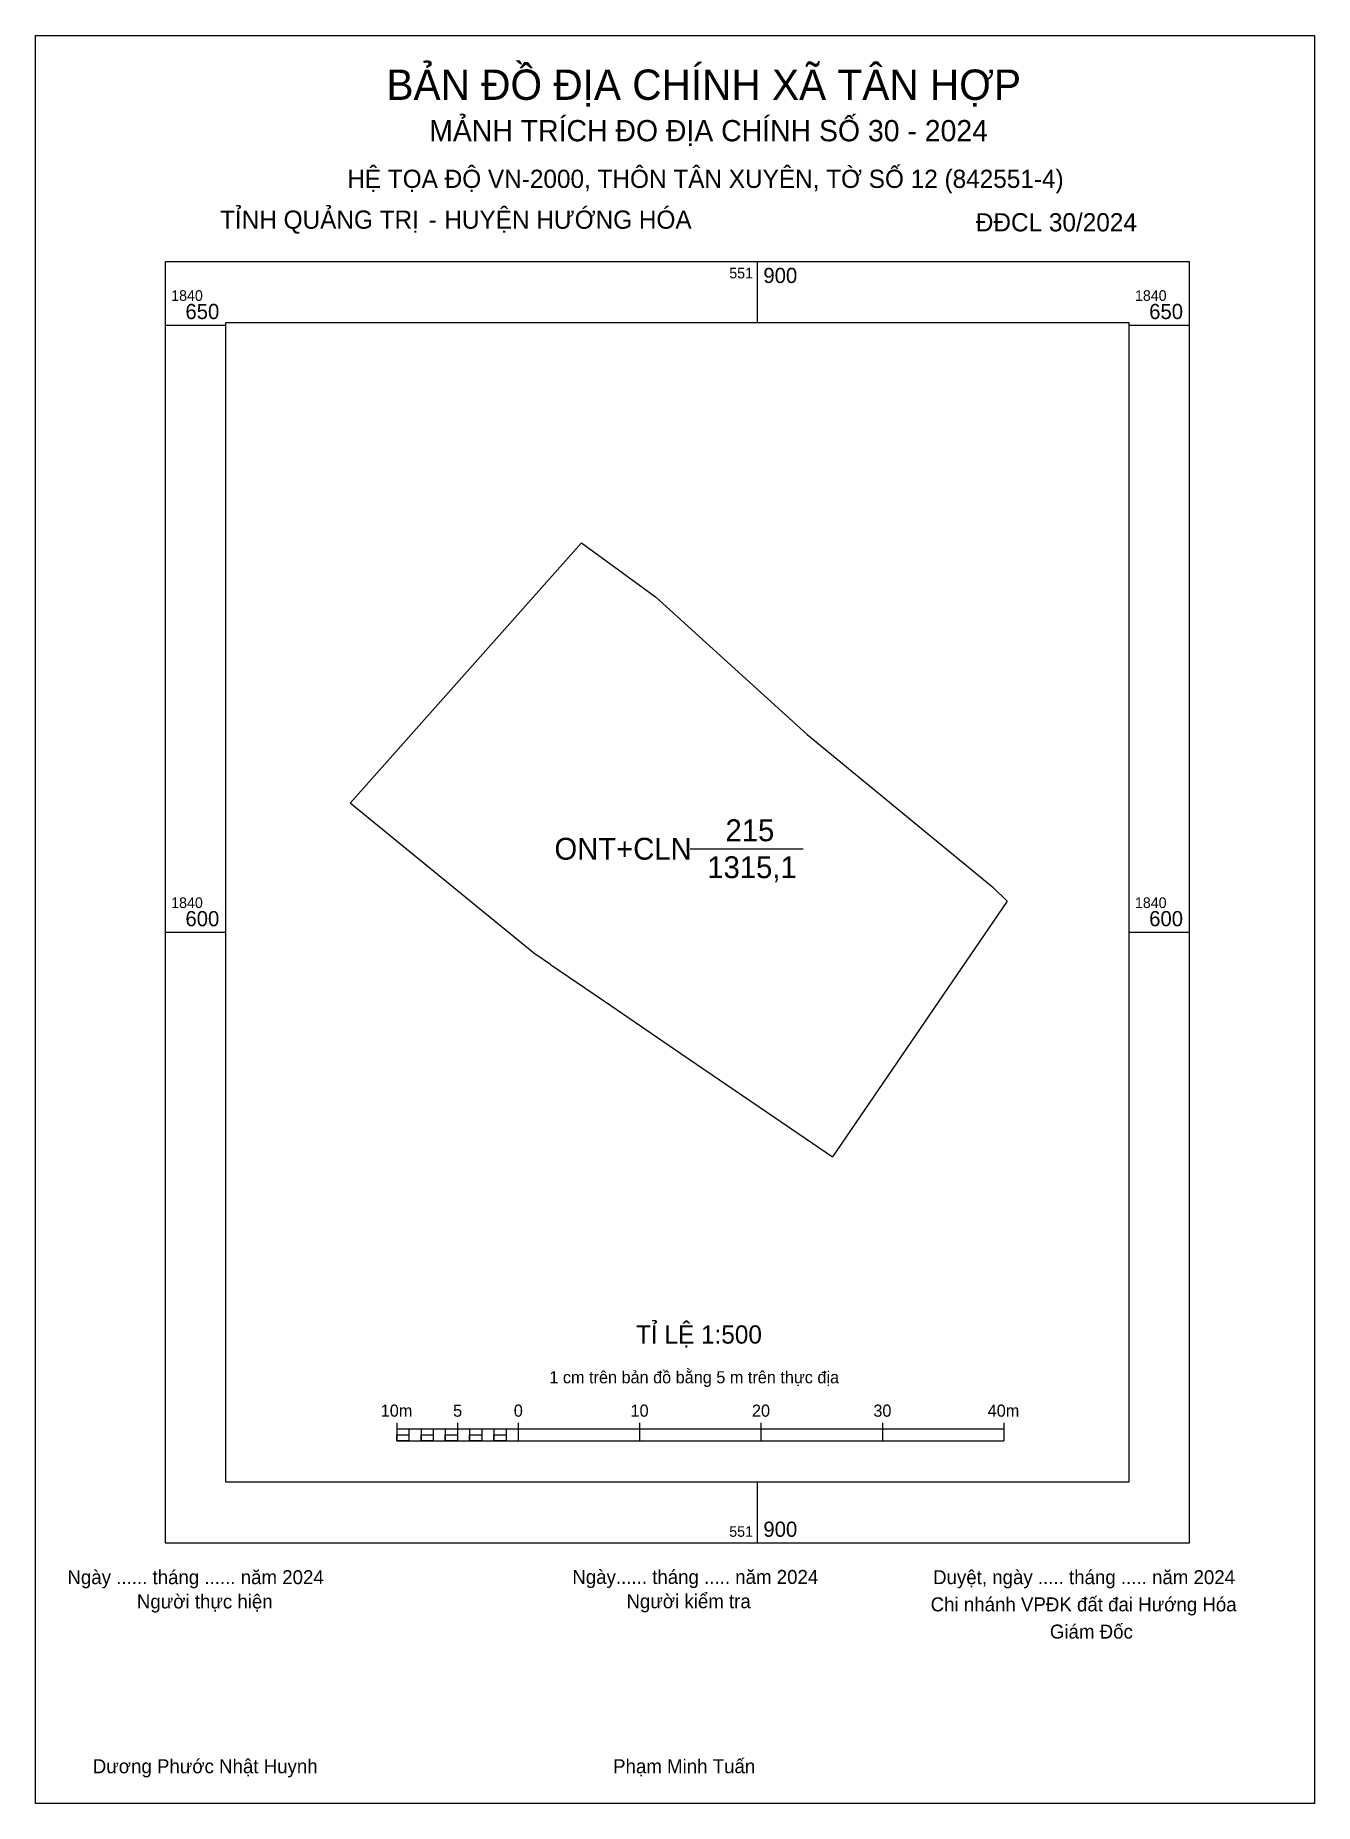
# Model space of a CAD drawing. Extents: x 551841 to 551946, y 1840528 to 1840674.
import ezdxf

# ---------------------------------------------------------------- set-up
doc = ezdxf.new("R2010")
doc.units = 0
for name, color, linetype in [('Level 1', 7, 'Continuous'), ('Level 10', 7, 'Continuous'), ('Level 13', 7, 'Continuous'), ('Level 2', 7, 'Continuous'), ('Level 6', 7, 'Continuous'), ('Level 62', 7, 'Continuous'), ('Level 63', 7, 'Continuous'), ('Level 9', 7, 'Continuous')]:
    doc.layers.add(name, color=color, linetype=linetype)

msp = doc.modelspace()

# ---------------------------------------------------------------- linework, layer by layer
at = {"layer": 'Level 1'}
for p, q in [((551840.53, 1840673.86), (551840.53, 1840673.86)), ((551945.91, 1840528.25), (551945.91, 1840528.25))]:
    msp.add_line(p, q, dxfattribs=at)
at = {"layer": 'Level 10'}
for p, q in [((551885.52, 1840632.06), (551866.45, 1840610.63)), ((551885.52, 1840632.06), (551891.6, 1840627.63)), ((551891.6, 1840627.63), (551904.12, 1840616.28)), ((551904.12, 1840616.28), (551919.39, 1840603.72)), ((551881.6, 1840598.29), (551866.45, 1840610.63)), ((551919.39, 1840603.72), (551920.59, 1840602.57)), ((551920.59, 1840602.57), (551906.19, 1840581.52)), ((551882.97, 1840597.35), (551881.6, 1840598.29)), ((551882.97, 1840597.35), (551887.92, 1840593.97)), ((551887.92, 1840593.97), (551893.7, 1840590.03)), ((551893.7, 1840590.03), (551904.55, 1840582.64)), ((551904.55, 1840582.64), (551906.19, 1840581.52))]:
    msp.add_line(p, q, dxfattribs=at)
at = {"layer": 'Level 2'}
msp.add_lwpolyline([(551840.53, 1840673.86), (551945.91, 1840673.86), (551945.91, 1840528.25), (551840.53, 1840528.25)], close=True, dxfattribs=at)
at = {"layer": 'Level 62'}
msp.add_lwpolyline([(551856.22, 1840650.22), (551930.61, 1840650.22), (551930.61, 1840554.72), (551856.22, 1840554.72)], close=True, dxfattribs=at)
at = {"layer": 'Level 63'}
for p, q in [((551840.53, 1840671.36), (551840.53, 1840673.86)), ((551840.53, 1840673.86), (551843.03, 1840673.86)), ((551840.53, 1840671.36), (551840.53, 1840673.86)), ((551840.53, 1840673.86), (551843.03, 1840673.86)), ((551943.41, 1840673.86), (551945.91, 1840673.86)), ((551943.41, 1840673.86), (551945.91, 1840673.86)), ((551945.91, 1840673.86), (551945.91, 1840671.36)), ((551945.91, 1840673.86), (551945.91, 1840671.36)), ((551840.53, 1840671.36), (551840.53, 1840671.36)), ((551840.53, 1840671.36), (551840.53, 1840671.36)), ((551900, 1840655.22), (551900, 1840650.22)), ((551851.22, 1840650), (551856.22, 1840650)), ((551930.61, 1840650), (551935.61, 1840650)), ((551851.22, 1840600), (551856.22, 1840600)), ((551930.61, 1840600), (551935.61, 1840600)), ((551870.3, 1840559.61), (551870.3, 1840558.11)), ((551875.3, 1840559.61), (551875.3, 1840558.11)), ((551880.3, 1840559.61), (551880.3, 1840558.11)), ((551890.3, 1840559.61), (551890.3, 1840558.11)), ((551900.3, 1840559.61), (551900.3, 1840558.11)), ((551910.3, 1840559.61), (551910.3, 1840558.11)), ((551920.3, 1840559.61), (551920.3, 1840558.11)), ((551870.3, 1840559.11), (551920.3, 1840559.11)), ((551870.3, 1840558.11), (551920.3, 1840558.11)), ((551871.3, 1840559.11), (551871.3, 1840558.11)), ((551872.3, 1840559.11), (551872.3, 1840558.11)), ((551873.3, 1840559.11), (551873.3, 1840558.11)), ((551874.3, 1840559.11), (551874.3, 1840558.11)), ((551875.3, 1840559.11), (551875.3, 1840558.11)), ((551876.3, 1840559.11), (551876.3, 1840558.11)), ((551877.3, 1840559.11), (551877.3, 1840558.11)), ((551878.3, 1840559.11), (551878.3, 1840558.11)), ((551879.3, 1840559.11), (551879.3, 1840558.11)), ((551880.3, 1840559.11), (551880.3, 1840558.11)), ((551900, 1840554.72), (551900, 1840549.72)), ((551840.53, 1840528.25), (551840.53, 1840530.75)), ((551840.53, 1840528.25), (551840.53, 1840530.75)), ((551945.91, 1840530.75), (551945.91, 1840528.25)), ((551945.91, 1840530.75), (551945.91, 1840528.25)), ((551843.03, 1840528.25), (551840.53, 1840528.25)), ((551843.03, 1840528.25), (551840.53, 1840528.25)), ((551945.91, 1840528.25), (551943.41, 1840528.25)), ((551945.91, 1840528.25), (551943.41, 1840528.25))]:
    msp.add_line(p, q, dxfattribs=at)
for points in [[(551851.22, 1840655.22), (551851.22, 1840549.72), (551935.61, 1840549.72), (551935.61, 1840655.22)], [(551870.3, 1840558.61), (551871.3, 1840558.61), (551871.3, 1840558.11), (551870.3, 1840558.11)], [(551870.3, 1840558.61), (551871.3, 1840558.61), (551871.3, 1840558.11), (551870.3, 1840558.11)], [(551872.3, 1840558.61), (551873.3, 1840558.61), (551873.3, 1840558.11), (551872.3, 1840558.11)], [(551874.3, 1840558.61), (551875.3, 1840558.61), (551875.3, 1840558.11), (551874.3, 1840558.11)], [(551876.3, 1840558.61), (551877.3, 1840558.61), (551877.3, 1840558.11), (551876.3, 1840558.11)], [(551878.3, 1840558.61), (551879.3, 1840558.61), (551879.3, 1840558.11), (551878.3, 1840558.11)]]:
    msp.add_lwpolyline(points, close=True, dxfattribs=at)
at = {"layer": 'Level 9'}
msp.add_line((551894.47, 1840606.88), (551903.77, 1840606.88), dxfattribs=at)

# ---------------------------------------------------------------- texts
at = {"layer": 'Level 13'}
for s, p in [('215', (551897.38, 1840607.5)), ('ONT+CLN', (551883.29, 1840605.98)), ('1315,1', (551895.88, 1840604.46))]:
    msp.add_text(s, height=1.8, dxfattribs=at).set_placement(p)
at = {"layer": 'Level 6'}
for s, p in [('HỆ TỌA ÐỘ VN-2000, THÔN TÂN XUYÊN, TỜ SỐ 12 (842551-4)', (551866.22, 1840661.3)), ('TỈ LỆ 1:500', (551890.01, 1840566.13))]:
    msp.add_text(s, height=1.5, dxfattribs=at).set_placement(p)
at = {"layer": 'Level 63'}
for s, height, p in [('BẢN ĐỒ ĐỊA CHÍNH XÃ TÂN HỢP', 2.5, (551869.45, 1840668.55)), ('MẢNH TRÍCH ĐO ĐỊA CHÍNH SỐ 30 - 2024', 1.75, (551872.97, 1840665.14)), ('TỈNH QUẢNG TRỊ', 1.5, (551855.74, 1840657.94)), (' HUYỆN HƯỚNG HÓA', 1.5, (551873.66, 1840657.94)), ('-', 1.5, (551872.93, 1840657.94)), ('ĐĐCL 30/2024', 1.5, (551918, 1840657.72)), ('551', 0.875, (551897.69, 1840653.85)), ('900', 1.25, (551900.5, 1840653.47)), ('1840', 0.875, (551851.72, 1840652)), ('1840', 0.875, (551931.11, 1840652)), ('650', 1.25, (551852.89, 1840650.5)), ('650', 1.25, (551932.28, 1840650.5)), ('1840', 0.875, (551851.72, 1840602)), ('600', 1.25, (551852.89, 1840600.5)), ('1840', 0.875, (551931.11, 1840602)), ('600', 1.25, (551932.28, 1840600.5)), ('1 cm trên bản đồ bằng 5 m trên thực địa', 1, (551882.87, 1840562.86)), ('10m', 1, (551868.98, 1840560.11)), ('5', 1, (551874.94, 1840560.11)), ('0', 1, (551879.94, 1840560.11)), ('10', 1, (551889.56, 1840560.11)), ('20', 1, (551899.56, 1840560.11)), ('30', 1, (551909.56, 1840560.11)), ('40m', 1, (551918.98, 1840560.11)), ('551', 0.875, (551897.69, 1840550.22)), ('900', 1.25, (551900.5, 1840550.22)), ('Ngày ...... tháng ...... năm 2024', 1.15, (551843.17, 1840546.32)), ('Ngày...... tháng ..... năm 2024', 1.15, (551884.76, 1840546.34)), ('Duyệt, ngày ..... tháng ..... năm 2024', 1.15, (551914.48, 1840546.32)), ('Người thực hiện', 1.15, (551848.89, 1840544.32)), ('Người kiểm tra', 1.15, (551889.22, 1840544.34)), ('Chi nhánh VPĐK đất đai Hướng Hóa', 1.15, (551914.28, 1840544.08)), ('Giám Đốc', 1.15, (551924.1, 1840541.84)), ('Dương Phước Nhật Huynh', 1.15, (551845.26, 1840530.75)), ('Phạm Minh Tuấn', 1.15, (551888.12, 1840530.75))]:
    msp.add_text(s, height=height, dxfattribs=at).set_placement(p)

doc.saveas('drawing.dxf')
